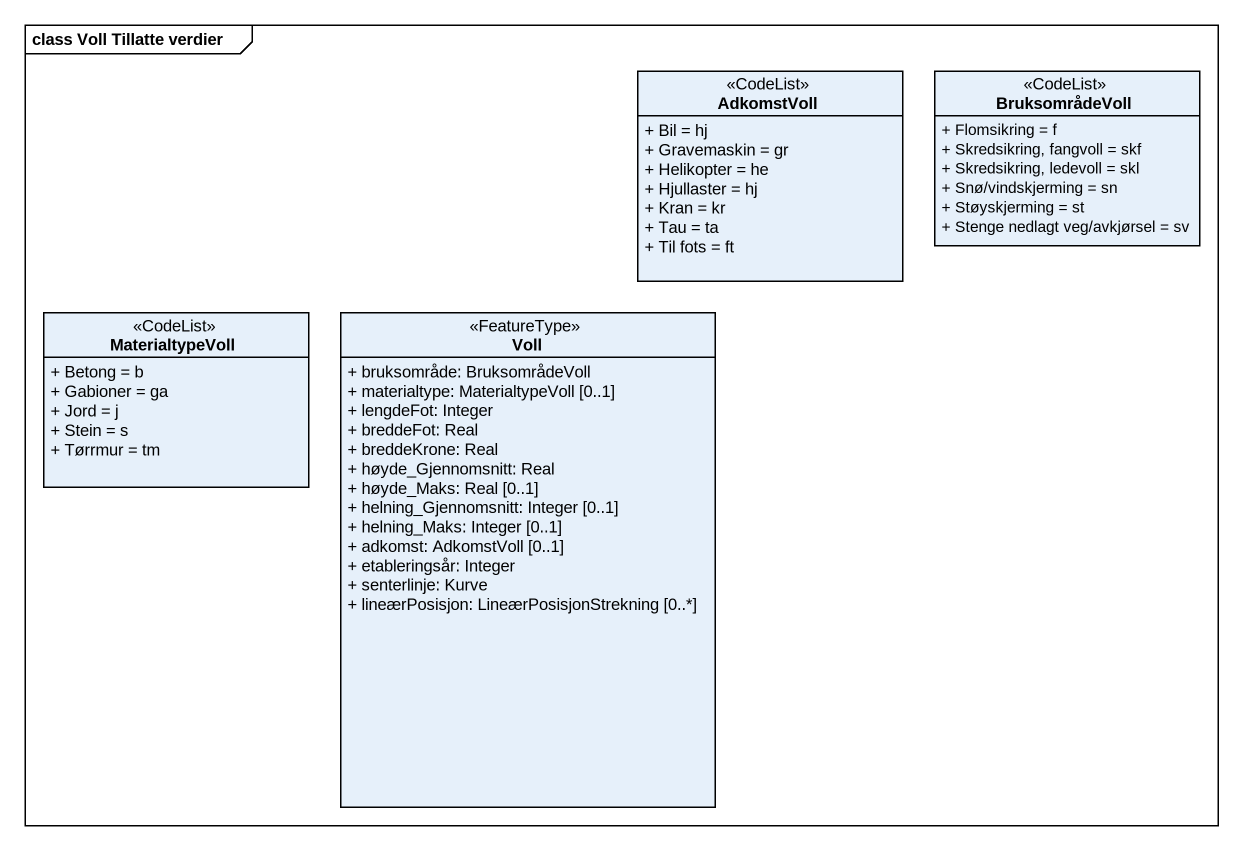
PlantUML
@startuml
mainframe class Voll Tillatte verdier
hide circle
hide empty members
skinparam classAttributeIconSize 0
class AdkomstVoll <<CodeList>> {
  + Bil = hj
  + Gravemaskin = gr
  + Helikopter = he
  + Hjullaster = hj
  + Kran = kr
  + Tau = ta
  + Til fots = ft
}
class BruksområdeVoll <<CodeList>> {
  + Flomsikring = f
  + Skredsikring, fangvoll = skf
  + Skredsikring, ledevoll = skl
  + Snø/vindskjerming = sn
  + Støyskjerming = st
  + Stenge nedlagt veg/avkjørsel = sv
}
class MaterialtypeVoll <<CodeList>> {
  + Betong = b
  + Gabioner = ga
  + Jord = j
  + Stein = s
  + Tørrmur = tm
}
class Voll <<FeatureType>> {
  + bruksområde: BruksområdeVoll
  + materialtype: MaterialtypeVoll [0..1]
  + lengdeFot: Integer
  + breddeFot: Real
  + breddeKrone: Real
  + høyde_Gjennomsnitt: Real
  + høyde_Maks: Real [0..1]
  + helning_Gjennomsnitt: Integer [0..1]
  + helning_Maks: Integer [0..1]
  + adkomst: AdkomstVoll [0..1]
  + etableringsår: Integer
  + senterlinje: Kurve
  + lineærPosisjon: LineærPosisjonStrekning [0..*]
}
@enduml
